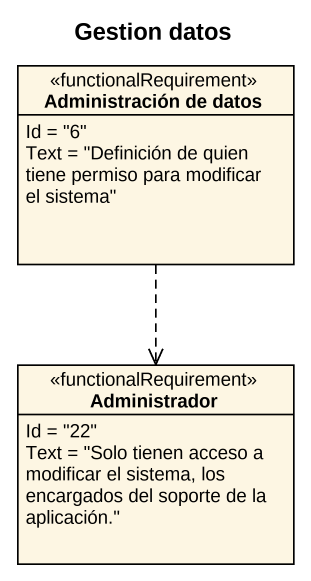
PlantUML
@startuml
title Gestion datos
hide circle
hide empty members
class "Administración de datos" as Administración_de_datos <<functionalRequirement>> {
  Id = "6"
  Text = "Definición de quien tiene permiso para modificar el sistema"
}
class Administrador <<functionalRequirement>> {
  Id = "22"
  Text = "Solo tienen acceso a modificar el sistema, los encargados del soporte de la aplicación."
}
Administración_de_datos ..> Administrador
@enduml
